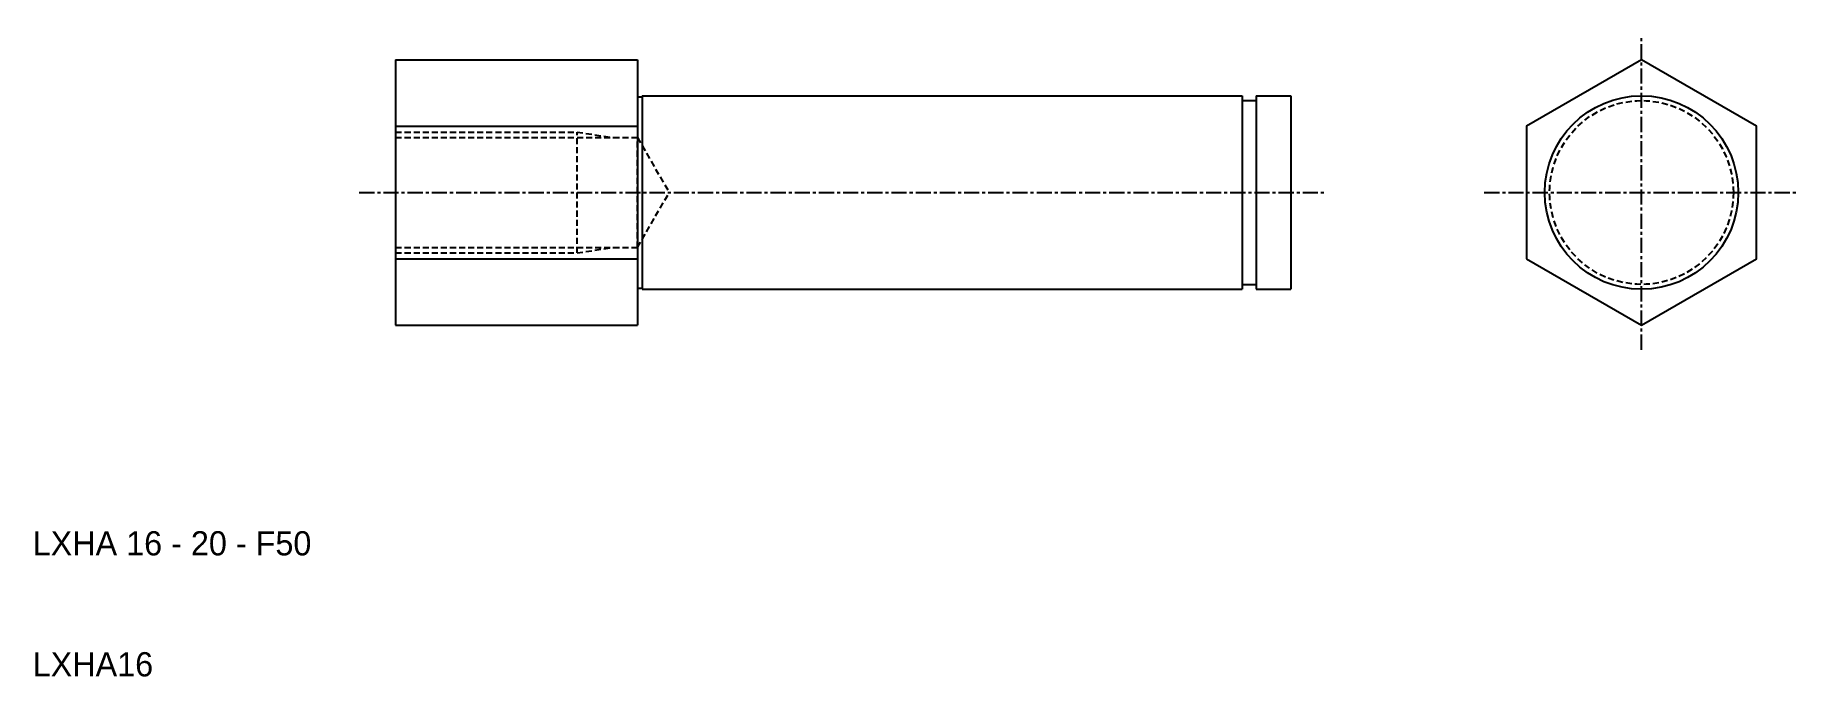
# Model space of a CAD drawing. Extents: x 92 to 238, y 3 to 56.
import ezdxf

# ---------------------------------------------------------------- set-up
doc = ezdxf.new("R2010")
doc.units = 0
doc.linetypes.add('CENTER', pattern=[2, 1.25, -0.25, 0.25, -0.25])
doc.linetypes.add('DASHED', pattern=[0.75, 0.5, -0.25])
doc.layers.get('0').update_dxf_attribs({"linetype": 'CONTINUOUS'})
doc.layers.add('CENTER', color=1, linetype='CENTER')

msp = doc.modelspace()

# ---------------------------------------------------------------- linework, layer by layer
at = {"color": 7, "linetype": 'CONTINUOUS'}
for p, q in [((121.57, 54.12), (121.57, 32.18)), ((121.57, 54.12), (141.57, 54.12)), ((141.57, 54.12), (141.57, 32.18)), ((141.57, 51.05), (141.97, 51.05)), ((141.97, 51.15), (191.57, 51.15)), ((141.97, 51.15), (141.97, 35.15)), ((191.57, 51.15), (191.57, 35.15)), ((192.72, 51.15), (195.57, 51.15)), ((192.72, 51.15), (192.72, 35.15)), ((195.57, 51.15), (195.57, 35.15)), ((191.57, 50.75), (192.72, 50.75)), ((121.57, 48.63), (141.57, 48.63)), ((121.57, 37.66), (141.57, 37.66)), ((141.57, 35.25), (141.97, 35.25)), ((141.97, 35.15), (191.57, 35.15)), ((191.57, 35.55), (192.72, 35.55)), ((192.72, 35.15), (195.57, 35.15)), ((121.57, 32.18), (141.57, 32.18))]:
    msp.add_line(p, q, dxfattribs=at)
at = {"color": 3, "linetype": 'DASHED'}
for p, q in [((121.57, 48.15), (136.57, 48.15)), ((136.57, 38.15), (136.57, 48.15)), ((136.57, 48.15), (139.57, 47.69)), ((121.57, 47.69), (141.57, 47.69)), ((141.57, 38.61), (141.57, 47.69)), ((141.57, 47.69), (144.19, 43.15)), ((141.57, 38.61), (144.19, 43.15)), ((121.57, 38.61), (141.57, 38.61)), ((121.57, 38.15), (136.57, 38.15)), ((136.57, 38.15), (139.57, 38.61))]:
    msp.add_line(p, q, dxfattribs=at)
at = {"color": 7, "linetype": 'CONTINUOUS'}
msp.add_lwpolyline([(215.07, 37.66), (224.57, 32.18), (234.07, 37.66), (234.07, 48.63), (224.57, 54.12), (215.07, 48.63)], close=True, dxfattribs=at)
msp.add_circle((224.57, 43.15), 8, dxfattribs=at)
at = {"color": 3, "linetype": 'DASHED'}
msp.add_circle((224.57, 43.15), 7.6, dxfattribs=at)
at = {"layer": 'CENTER', "color": 1, "linetype": 'CENTER'}
for p, q in [((224.57, 30.15), (224.57, 56.15)), ((118.57, 43.15), (198.57, 43.15)), ((211.57, 43.15), (237.57, 43.15))]:
    msp.add_line(p, q, dxfattribs=at)

# ---------------------------------------------------------------- texts
at = {"color": 7, "linetype": 'CONTINUOUS'}
for s, p in [('LXHA 16 - 20 - F50', (91.57, 13.15)), ('LXHA16', (91.57, 3.15))]:
    msp.add_text(s, height=2, dxfattribs=at).set_placement(p)

doc.saveas('drawing.dxf')
